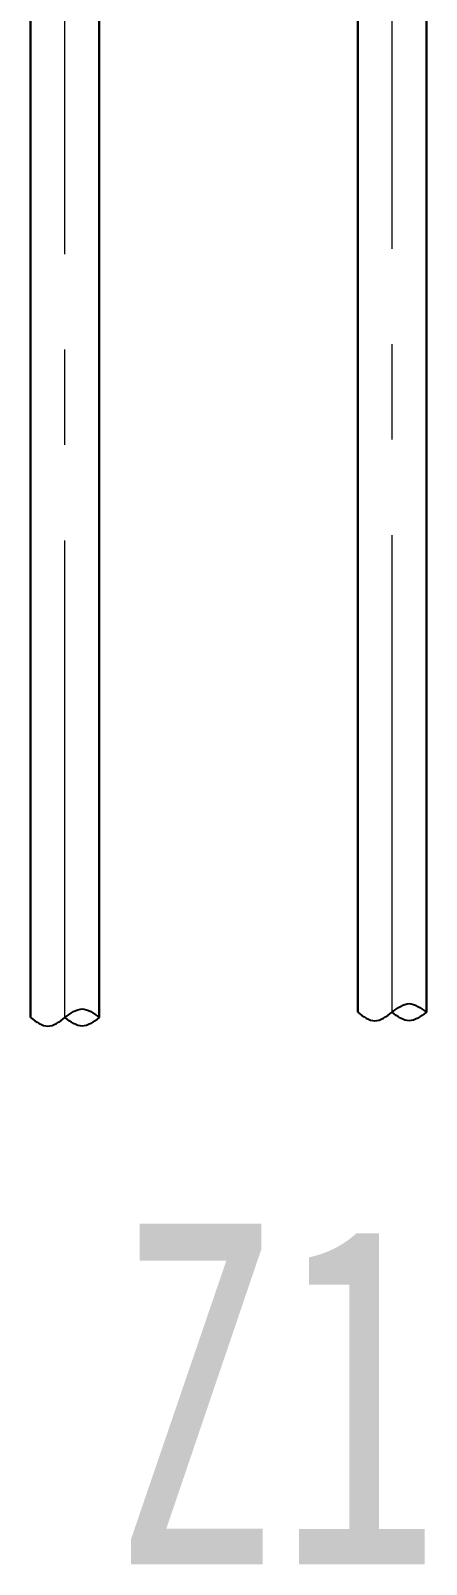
# Model space of a CAD drawing. Extents: x 1767995 to 4174245, y 542814 to 862564.
# Drawn here: x 2045825 to 2049455, y 804445 to 818507 of the extents above; entities that cross this region are included whole.
import ezdxf

# ---------------------------------------------------------------- set-up
doc = ezdxf.new("R2010")
doc.units = 0
doc.header["$LTSCALE"] = 3500.000000000002
doc.linetypes.add('CENTER', pattern=[2, 1.25, -0.25, 0.25, -0.25])
for name, color, linetype, lineweight in [('1粗实线', 1, 'Continuous', 30), ('3中心线', 6, 'CENTER', 18), ('5文本', 7, 'Continuous', 15)]:
    doc.layers.add(name, color=color, linetype=linetype, lineweight=lineweight)
doc.layers.add('M_Prof', color=2, linetype='Continuous')
doc.styles.add('图内文字', font='仿宋_GB2312.TTF', dxfattribs={"width": 0.7})

msp = doc.modelspace()

# ---------------------------------------------------------------- linework, layer by layer
at = {"layer": '1粗实线'}
for p, q in [((2045824.98061718, 809458.6056020099), (2045824.98061718, 830698.782106485)), ((2046454.98061718, 809458.6056020099), (2046454.980617181, 830698.7277843275)), ((2048824.98061718, 809507.3731631928), (2048824.98061718, 830698.782106485)), ((2049454.98061718, 809507.3731631928), (2049454.980617181, 830698.7277843275))]:
    msp.add_line(p, q, dxfattribs=at)
at = {"layer": '3中心线'}
for p, q in [((2046139.98061718, 809458.6056020099), (2046139.98061718, 830698.7821064848)), ((2049139.98061718, 809507.3731631928), (2049139.98061718, 830698.7821064848))]:
    msp.add_line(p, q, dxfattribs=at)
at = {"layer": 'M_Prof'}
for points in [[(2048824.98061718, 809507.3731631928), (2048982.48061718, 809428.6231631928), (2049139.98061718, 809507.3731631928), (2049297.48061718, 809586.1231631928), (2049454.98061718, 809507.3731631928)], [(2045824.98061718, 809458.6056020099), (2045982.48061718, 809379.8556020099), (2046139.98061718, 809458.6056020099), (2046297.48061718, 809537.3556020099), (2046454.98061718, 809458.6056020099)], [(2046454.98061718, 809458.6056020099), (2046297.48061718, 809379.8556020099), (2046139.98061718, 809458.6056020099)], [(2049454.98061718, 809507.3731631928), (2049297.48061718, 809428.6231631928), (2049139.98061718, 809507.3731631928)]]:
    msp.add_spline(points, degree=3, dxfattribs=at)

# ---------------------------------------------------------------- texts
at = {"layer": '5文本', "insert": (2046605.490909302, 807570.374508338), "char_height": 3125, "attachment_point": 1, "style": '图内文字'}
msp.add_mtext('Z1', dxfattribs=at)

doc.saveas('drawing.dxf')
